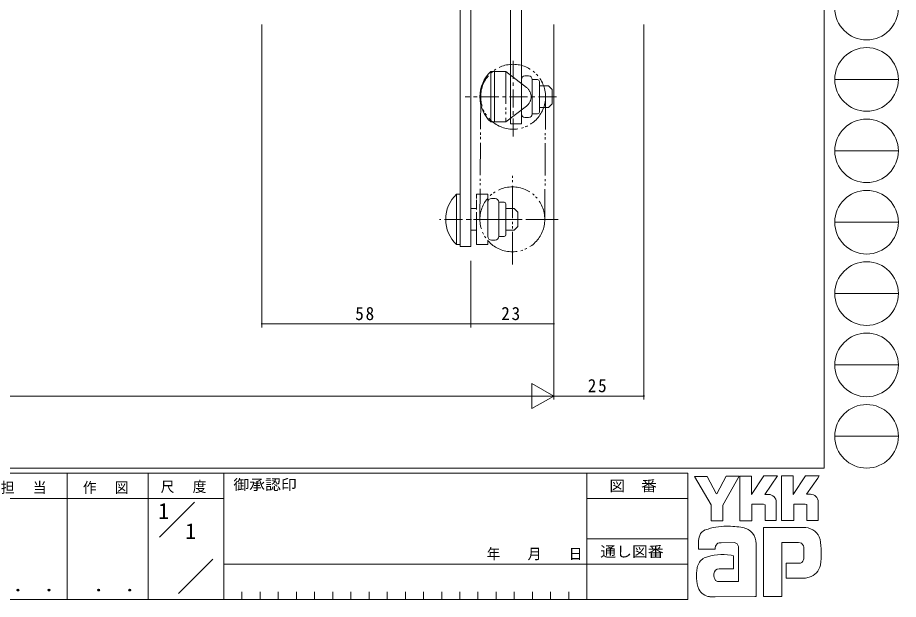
# Model space of a CAD drawing. Units: millimetres on the paper. Extents: x -420 to 373, y -297 to 267.
# Drawn here: x 128.5 to 372.9, y -297 to -135.7 of the extents above; entities that cross this region are included whole.
import ezdxf
from ezdxf.enums import TextEntityAlignment as Align

# ---------------------------------------------------------------- set-up
doc = ezdxf.new("R2010")
doc.units = ezdxf.units.MM
for name, pattern in [('CHAIN1', [8, 5, -1, 1, -1]), ('DASHED3', [4, 3, -1]), ('DOUBLE_CHAIN2', [12.8, 9, -1, 0.6, -0.6, 0.6, -1])]:
    doc.linetypes.add(name, pattern=pattern)
for name, color, linetype, lineweight in [('0-1_YKK_ZWAK', 7, 'Continuous', 9), ('0-5_YKK_13', 4, 'Continuous', 9), ('0-6_YKK_D', 6, 'Continuous', 9)]:
    doc.layers.add(name, color=color, linetype=linetype, lineweight=lineweight)
doc.layers.add('0-2_USER1', color=3, linetype='Continuous')
doc.styles.add('ＭＳ ゴシック', font='')
doc.styles.get('ＭＳ ゴシック').set_extended_font_data('MS Gothic')

msp = doc.modelspace()

# ---------------------------------------------------------------- linework, layer by layer
at = {"layer": '0-1_YKK_ZWAK'}
for p, q in [((352.3, 264.4), (352.3, -260.6)), ((355.276, -152.8), (372.916, -152.8)), ((355.276, -172.596), (372.916, -172.596)), ((355.276, -192.392), (372.916, -192.392)), ((355.276, -212.188), (372.916, -212.188)), ((355.276, -231.984), (372.916, -231.984)), ((355.276, -251.78), (372.916, -251.78)), ((352.3, -260.6), (-417.7, -260.6)), ((314.5, -262), (-417.7, -262)), ((142.3, -262), (142.3, -297)), ((164.7, -262), (164.7, -297)), ((185.7, -262), (185.7, -297)), ((286.5, -262), (286.5, -297)), ((314.5, -262), (314.5, -297)), ((316.337, -262.906), (319.851, -262.906)), ((320.932, -270.799), (316.337, -262.906)), ((325.136, -262.798), (322.581, -267.771)), ((328.96, -275.231), (328.96, -262.825)), ((340.474, -262.717), (343.745, -262.717)), ((340.474, -275.123), (340.474, -262.717)), ((347.178, -262.717), (350.962, -262.717)), ((350.583, -263.365), (347.461, -267.825)), ((350.962, -262.717), (350.583, -263.365)), ((336.879, -267.906), (335.84, -267.906)), ((348.501, -267.825), (347.461, -267.825)), ((165.684, -268.999), (97.5, -268.999)), ((165.684, -268.999), (185.7, -268.999)), ((167.87, -279.736), (177.564, -270.043)), ((286.5, -269), (314.5, -269)), ((335.474, -270.582), (332.284, -270.582)), ((339.042, -270.069), (339.042, -275.15)), ((343.88, -270.555), (343.88, -275.123)), ((347.069, -270.555), (343.88, -270.555)), ((347.502, -270.717), (347.069, -270.555)), ((347.502, -275.096), (347.502, -270.717)), ((350.664, -270.069), (350.664, -275.096)), ((343.88, -275.123), (340.474, -275.123)), ((347.502, -275.046), (347.553, -275.096)), ((350.664, -275.096), (347.502, -275.096)), ((347.124, -277.096), (335.528, -277.096)), ((335.528, -277.096), (335.528, -296.206)), ((286.5, -280.199), (314.5, -280.199)), ((317.418, -283.07), (317.418, -281.141)), ((322.067, -283.07), (317.418, -283.07)), ((327.446, -281.205), (323.748, -281.275)), ((328.527, -292.071), (328.527, -282.34)), ((333.42, -281.583), (333.42, -296.179)), ((340.555, -281.259), (345.204, -281.259)), ((340.555, -296.206), (340.555, -281.259)), ((346.673, -282.756), (346.691, -285.391)), ((173.172, -295.345), (182.696, -285.821)), ((185.7, -287.2), (286.5, -287.2)), ((314.5, -287.199), (286.5, -287.199)), ((341.772, -286.989), (341.772, -291.125)), ((345.313, -286.989), (341.772, -286.989)), ((327.176, -288.53), (323.181, -288.535)), ((322.905, -292.071), (328.527, -292.071)), ((328.095, -292.071), (328.446, -292.071)), ((328.527, -292.07), (328.528, -292.071)), ((341.772, -291.125), (347.097, -291.125)), ((347.097, -291.125), (348.178, -290.882)), ((190.74, -294.9), (190.74, -297)), ((195.78, -294.9), (195.78, -297)), ((200.82, -294.9), (200.82, -297)), ((205.86, -294.9), (205.86, -297)), ((210.9, -294.9), (210.9, -297)), ((215.94, -294.9), (215.94, -297)), ((220.98, -294.9), (220.98, -297)), ((226.02, -294.9), (226.02, -297)), ((231.06, -294.9), (231.06, -297)), ((236.1, -294.9), (236.1, -297)), ((241.14, -294.9), (241.14, -297)), ((246.18, -294.9), (246.18, -297)), ((251.22, -294.9), (251.22, -297)), ((256.26, -294.9), (256.26, -297)), ((261.3, -294.9), (261.3, -297)), ((266.34, -294.9), (266.34, -297)), ((271.38, -294.9), (271.38, -297)), ((276.42, -294.9), (276.42, -297)), ((281.46, -294.9), (281.46, -297)), ((-417.7, -297), (314.5, -297)), ((322.067, -296.26), (320.58, -296.26)), ((333.095, -296.233), (322.067, -296.26)), ((333.42, -296.179), (333.095, -296.233))]:
    msp.add_line(p, q, dxfattribs=at)
for points in [[(319.851, -262.906), (322.364, -267.609), (322.581, -267.771)], [(325.136, -262.798), (328.762, -262.798), (324.229, -270.826)], [(328.96, -262.825), (332.176, -262.825), (332.176, -267.923), (335.555, -262.771)], [(335.555, -262.771), (339.38, -262.771), (335.84, -267.906)], [(343.745, -262.717), (343.745, -267.908), (347.178, -262.717)], [(324.229, -270.826), (324.229, -275.258), (320.932, -275.258), (320.932, -270.799)], [(332.284, -270.582), (332.284, -275.231), (328.96, -275.231)], [(339.042, -275.15), (335.906, -275.15), (335.906, -270.744), (335.474, -270.582)], [(326.473, -284.773), (327.176, -284.935), (327.176, -288.53)], [(335.528, -296.206), (339.772, -296.206), (340.555, -296.206)]]:
    msp.add_lwpolyline(points, dxfattribs=at)
for centre in [(364.096, -133.004), (364.096, -152.8), (364.096, -172.596), (364.096, -192.392), (364.096, -212.188), (364.096, -231.984), (364.096, -251.78)]:
    msp.add_circle(centre, 8.82, dxfattribs=at)
for centre, radius, start, end in [((336.879, -270.069), 2.163, 0.00165, 89.99603), ((348.501, -269.988), 2.163, 0.00165, 89.99603), ((320.106, -280.055), 2.444, 109.02126, 161.51263), ((325.222, -294.401), 17.68, 89.89165, 109.30847), ((325.741, -297.463), 20.748, 78.78009, 91.46938), ((329.03, -281.496), 4.449, 40.66422, 80.31693), ((328.809, -281.485), 4.612, 358.78058, 38.76563), ((346.972, -281.44), 4.341, 14.44571, 87.08746), ((322.459, -281.166), 5.037, 158.41083, 179.71774), ((330.666, -284.187), 20.86, 350.99026, 10.67624), ((324.175, -283.007), 2.109, 138.46381, 181.71359), ((323.615, -282.971), 1.701, 85.50551, 126.78038), ((326.956, -282.754), 1.625, 14.75519, 72.44994), ((345.365, -282.479), 1.229, 16.43123, 96.91661), ((343.031, -283.208), 3.673, 4.93422, 17.03551), ((320.927, -288.927), 3.908, 121.8271, 169.08475), ((324.02, -297.854), 13.309, 79.38097, 112.05824), ((343.01, -285.041), 3.697, 343.6902, 354.75362), ((327.949, -290.395), 11.082, 168.76372, 199.80078), ((345.314, -285.684), 1.306, 269.95467, 342.90144), ((347.035, -286.745), 4.291, 285.4429, 349.90448), ((324.082, -290.328), 2.369, 171.08202, 216.71922), ((323.19, -289.979), 1.445, 90.33952, 178.03638), ((323.15, -290.565), 1.526, 230.97279, 260.7549), ((320.94, -292.443), 3.823, 207.31435, 263.59464)]:
    msp.add_arc(centre, radius, start, end, dxfattribs=at)
at = {"layer": '0-5_YKK_13'}
for p, q in [((251.302, -199.1), (251.302, -114.6)), ((254.302, -114.6), (254.302, -199.1)), ((265.302, -132.6), (265.302, -165.1)), ((268.302, -165.1), (268.302, -132.6)), ((259.802, -150.6), (260.802, -150.6)), ((259.802, -150.6), (259.802, -164.6)), ((260.802, -164.6), (260.802, -150.6)), ((264.002, -152.147), (264.002, -154.897)), ((268.302, -152.826), (268.302, -162.374)), ((270.302, -151.826), (269.302, -151.826)), ((271.302, -152.826), (271.302, -154.213)), ((271.302, -152.85), (272.802, -152.85)), ((273.302, -153.35), (273.302, -161.85)), ((271.302, -160.987), (271.302, -154.213)), ((273.302, -154.6), (275.802, -154.6)), ((275.802, -154.6), (276.802, -155.6)), ((276.802, -155.6), (276.802, -159.6)), ((265.302, -160.303), (265.302, -163.053)), ((271.302, -160.987), (271.302, -162.374)), ((273.302, -160.6), (275.802, -160.6)), ((275.802, -160.6), (276.802, -159.6)), ((270.302, -163.374), (269.302, -163.374)), ((271.302, -162.35), (272.802, -162.35)), ((259.802, -164.6), (260.802, -164.6)), ((265.302, -165.1), (268.302, -165.1)), ((250.302, -184.6), (251.302, -184.6)), ((250.302, -198.6), (250.302, -184.6)), ((251.302, -184.6), (251.302, -198.6)), ((255.802, -186.147), (255.802, -188.897)), ((259.002, -196.374), (259.002, -186.826)), ((261.002, -185.826), (260.002, -185.826)), ((262.002, -188.213), (262.002, -186.826)), ((262.002, -186.85), (263.502, -186.85)), ((264.002, -195.85), (264.002, -187.35)), ((262.002, -188.213), (262.002, -194.987)), ((267.302, -193.6), (267.302, -189.6)), ((262.002, -196.374), (262.002, -194.987)), ((261.002, -197.374), (260.002, -197.374)), ((262.002, -196.35), (263.502, -196.35)), ((250.302, -198.6), (251.302, -198.6)), ((254.302, -199.1), (251.302, -199.1))]:
    msp.add_line(p, q, dxfattribs=at)
at = {"layer": '0-5_YKK_13', "linetype": 'CHAIN1'}
for p, q in [((266.002, -168.6), (266.002, -146.6)), ((278.035, -157.6), (252.716, -157.6)), ((267.971, -191.6), (245.563, -191.6))]:
    msp.add_line(p, q, dxfattribs=at)
at = {"layer": '0-5_YKK_13', "linetype": 'DOUBLE_CHAIN2'}
for p, q in [((260.802, -150.6), (264.002, -150.6)), ((260.802, -150.6), (260.802, -164.6)), ((269.738, -155.027), (264.002, -150.6)), ((264.002, -150.6), (264.002, -164.6)), ((257.002, -157.547), (256.802, -191.547)), ((275.002, -157.653), (274.802, -191.653)), ((269.738, -160.173), (264.002, -164.6)), ((260.802, -164.6), (264.002, -164.6)), ((265.802, -204.1), (265.802, -179.1)), ((255.802, -184.6), (259.002, -184.6)), ((255.802, -198.6), (255.802, -184.6)), ((259.002, -184.6), (259.002, -198.6)), ((278.502, -191.6), (253.942, -191.6)), ((259.002, -198.6), (255.802, -198.6))]:
    msp.add_line(p, q, dxfattribs=at)
at = {"layer": '0-5_YKK_13', "linetype": 'DASHED3'}
for p, q in [((254.302, -188.6), (255.802, -188.6)), ((254.302, -194.6), (255.802, -194.6))]:
    msp.add_line(p, q, dxfattribs=at)
at = {"layer": '0-5_YKK_13'}
for points in [[(264.002, -188.6), (266.302, -188.6), (267.302, -189.6)], [(264.002, -194.6), (266.302, -194.6), (267.302, -193.6)]]:
    msp.add_lwpolyline(points, dxfattribs=at)
at = {"layer": '0-5_YKK_13', "linetype": 'DOUBLE_CHAIN2'}
for centre in [(266.002, -157.6), (265.802, -191.6)]:
    msp.add_circle(centre, 9, dxfattribs=at)
at = {"layer": '0-5_YKK_13'}
for centre, radius, start, end in [((266.469, -157.6), 9.667, 133.60283, 226.39716), ((269.302, -152.826), 1, 90, 180), ((270.302, -152.826), 1, 0, 90), ((272.802, -153.35), 0.5, 0, 90), ((269.302, -162.374), 1, 180, 270), ((270.302, -162.374), 1, 270, 0), ((272.802, -161.85), 0.5, 270, 0), ((256.969, -191.6), 9.667, 133.60283, 226.39716), ((260.002, -186.826), 1, 90, 180), ((261.002, -186.826), 1, 0, 90), ((263.502, -187.35), 0.5, 0, 90), ((260.002, -196.374), 1, 180, 270), ((261.002, -196.374), 1, 270, 0), ((263.502, -195.85), 0.5, 270, 0)]:
    msp.add_arc(centre, radius, start, end, dxfattribs=at)
at = {"layer": '0-5_YKK_13', "linetype": 'DOUBLE_CHAIN2'}
msp.add_arc((267.752, -157.6), 3.25, 307.66316, 52.33682, dxfattribs=at)
at = {"layer": '0-6_YKK_D'}
for p, q in [((196.3, -137.6), (196.3, -221.6)), ((277.3, -137.6), (277.3, -241.6)), ((277.3, -137.6), (277.3, -241.6)), ((302.3, -137.6), (302.3, -241.6)), ((254.3, -203.1), (254.3, -221.6)), ((254.3, -204.1), (254.3, -221.6)), ((277.3, -203.1), (277.3, -221.6)), ((254.3, -220.6), (196.3, -220.6)), ((277.3, -220.6), (254.3, -220.6)), ((270.3, -240.6), (-15.7, -240.6)), ((277.3, -240.6), (265.176, -240.6)), ((277.3, -240.6), (271.238, -244.1)), ((302.3, -240.6), (277.3, -240.6))]:
    msp.add_line(p, q, dxfattribs=at)
msp.add_lwpolyline([(277.3, -240.6), (271.238, -237.1), (271.238, -244.1)], dxfattribs=at)
for centre, start, end in [((196.3, -220.6), 0, 180), ((196.3, -220.6), 180, 0), ((254.3, -220.6), 0, 180), ((254.3, -220.6), 0, 180), ((254.3, -220.6), 180, 0), ((254.3, -220.6), 180, 0), ((277.3, -220.6), 0, 180), ((277.3, -220.6), 180, 0), ((302.3, -240.6), 0, 180), ((302.3, -240.6), 180, 0)]:
    msp.add_arc(centre, 0.106, start, end, dxfattribs=at)

# ---------------------------------------------------------------- texts
at = {"layer": '0-1_YKK_ZWAK', "style": 'ＭＳ ゴシック', "width": 1.1}
for s, p in [('御承認印', (188.367, -267.533)), ('図\u3000番', (292.698, -267.862)), ('通し図番', (290.179, -286.085))]:
    msp.add_text(s, height=2.933, dxfattribs=at).set_placement(p, align=Align.BOTTOM_LEFT)
at = {"layer": '0-1_YKK_ZWAK', "color": 3, "style": 'ＭＳ ゴシック', "width": 1.15}
for p in [(124.355, -295.946), (146.755, -295.946)]:
    msp.add_text(' ． ．', height=3.666, dxfattribs=at).set_placement(p, align=Align.BOTTOM_LEFT)
at = {"layer": '0-1_YKK_ZWAK', "char_height": 2.933, "attachment_point": 7, "style": 'ＭＳ ゴシック'}
for s, insert in [('\\T1.17;\\W0.95;尺\\~\\~度', (168.212, -267.537)), ('\\T1.17;\\W0.95;担\\~\\~当', (123.855, -267.78)), ('\\T1.17;\\W0.95;作\\~\\~図', (146.62, -267.762)), ('\\T1.2;\\W0.95;年\\~\\~\\~月\\~\\~\\~日', (258.676, -286.169))]:
    msp.add_mtext(s, dxfattribs=dict(at, insert=insert))
at = {"layer": '0-2_USER1', "style": 'ＭＳ ゴシック'}
for p in [(167.5, -275.999), (175.033, -281.599)]:
    msp.add_text('1', height=4.399, dxfattribs=at).set_placement(p, align=Align.BOTTOM_LEFT)
at = {"layer": '0-6_YKK_D', "color": 3, "char_height": 3.666, "attachment_point": 7, "style": 'ＭＳ ゴシック'}
for s, insert in [('\\T1.21;\\W0.95;58', (222.206, -219.6)), ('\\T1.21;\\W0.95;23', (262.718, -219.6)), ('\\T1.21;\\W0.95;25', (286.718, -239.6))]:
    msp.add_mtext(s, dxfattribs=dict(at, insert=insert))

doc.saveas('drawing.dxf')
